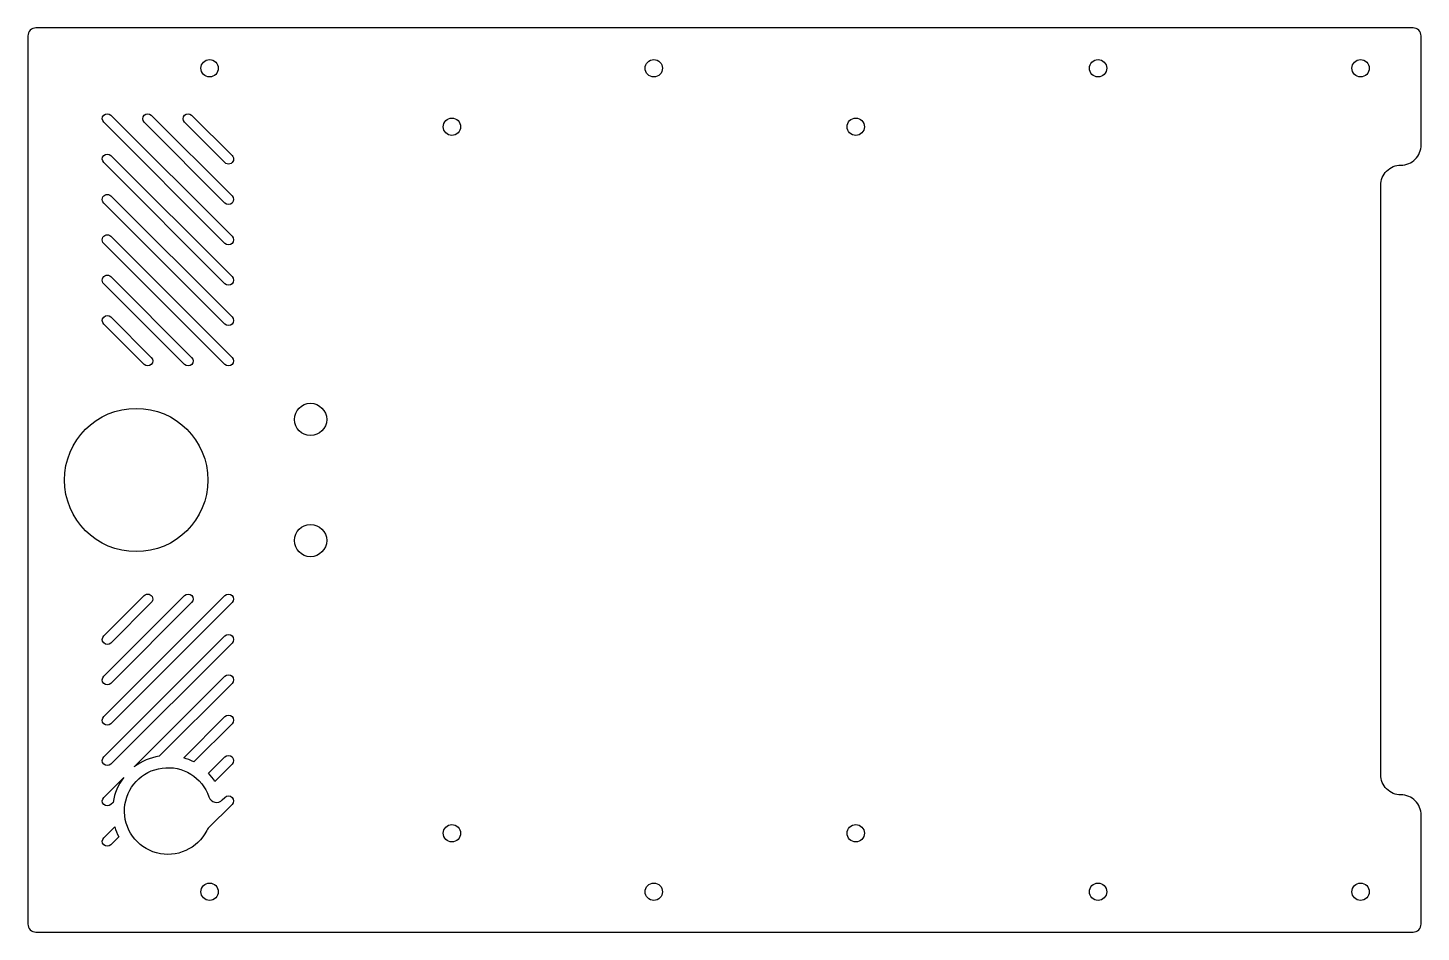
# Model space of a CAD drawing. Header units: millimetres. Extents: x -2 to 343, y -224 to 0.
import ezdxf

# ---------------------------------------------------------------- set-up
doc = ezdxf.new("R2010")
doc.units = ezdxf.units.MM

msp = doc.modelspace()

# ---------------------------------------------------------------- linework, layer by layer
for points in [[(338, -34, 0.414214), (343, -29), (343, -2, 0.414214), (341, 0), (0, 0, 0.414214), (-2, -2), (-2, -222, 0.414214), (0, -224), (341, -224, 0.414214), (343, -222), (343, -195, 0.414214), (338, -190, -0.414214), (333, -185), (333, -39, -0.414214)], [(16.8, -23.39, -1), (18.56, -21.62), (48.56, -51.62, -1), (46.8, -53.39)], [(48.56, -41.62, -1), (46.8, -43.39), (26.8, -23.39, -1), (28.56, -21.62)], [(36.8, -23.39, -1), (38.56, -21.62), (48.56, -31.62, -1), (46.8, -33.39)], [(48.56, -61.62, -1), (46.8, -63.39), (16.8, -33.39, -1), (18.56, -31.62)], [(48.56, -71.62, -1), (46.8, -73.39), (16.8, -43.39, -1), (18.56, -41.62)], [(48.56, -81.62, -1), (46.8, -83.39), (16.8, -53.39, -1), (18.56, -51.62)], [(38.56, -81.62, -1), (36.8, -83.39), (16.8, -63.39, -1), (18.56, -61.62)], [(28.56, -81.62, -1), (26.8, -83.39), (16.8, -73.39, -1), (18.56, -71.62)], [(46.8, -140.61, -1), (48.56, -142.38), (18.56, -172.38, -1), (16.8, -170.61)], [(18.56, -152.38, -1), (16.8, -150.61), (26.8, -140.61, -1), (28.56, -142.38)], [(18.56, -162.38, -1), (16.8, -160.61), (36.8, -140.61, -1), (38.56, -142.38)], [(46.8, -150.61, -1), (48.56, -152.38), (18.56, -182.38, -1), (16.8, -180.61)], [(24.35, -183.06), (46.8, -160.61, -1), (48.56, -162.38), (30.53, -180.42, 0.124004)], [(36.59, -180.82), (46.8, -170.61, -1), (48.56, -172.38), (39.1, -181.84, 0.049431)], [(42.76, -184.65), (46.8, -180.61, -1), (48.56, -182.38), (44.3, -186.65, 0.045934)], [(21.74, -185.67, 0.124004), (19.1, -191.85), (18.56, -192.38, -1), (16.8, -190.61)], [(42.68, -198.26, 0.081115), (42.3, -198.79, -4.975306), (42.84, -190.5, 0.554263), (46.15, -191.26), (46.8, -190.61, -1), (48.56, -192.38)], [(19.5, -197.91, 0.049431), (20.52, -200.42), (18.56, -202.38, -1), (16.8, -200.61)]]:
    msp.add_lwpolyline(points, format="xyb", close=True)
for centre, radius in [((43, -10), 2.15), ((153, -10), 2.15), ((263, -10), 2.15), ((328, -10), 2.15), ((103, -24.5), 2.15), ((203, -24.5), 2.15), ((68, -97), 4), ((24.83, -112), 17.75), ((68, -127), 4), ((103, -199.5), 2.15), ((203, -199.5), 2.15), ((43, -214), 2.15), ((153, -214), 2.15), ((263, -214), 2.15), ((328, -214), 2.15)]:
    msp.add_circle(centre, radius)

doc.saveas('drawing.dxf')
